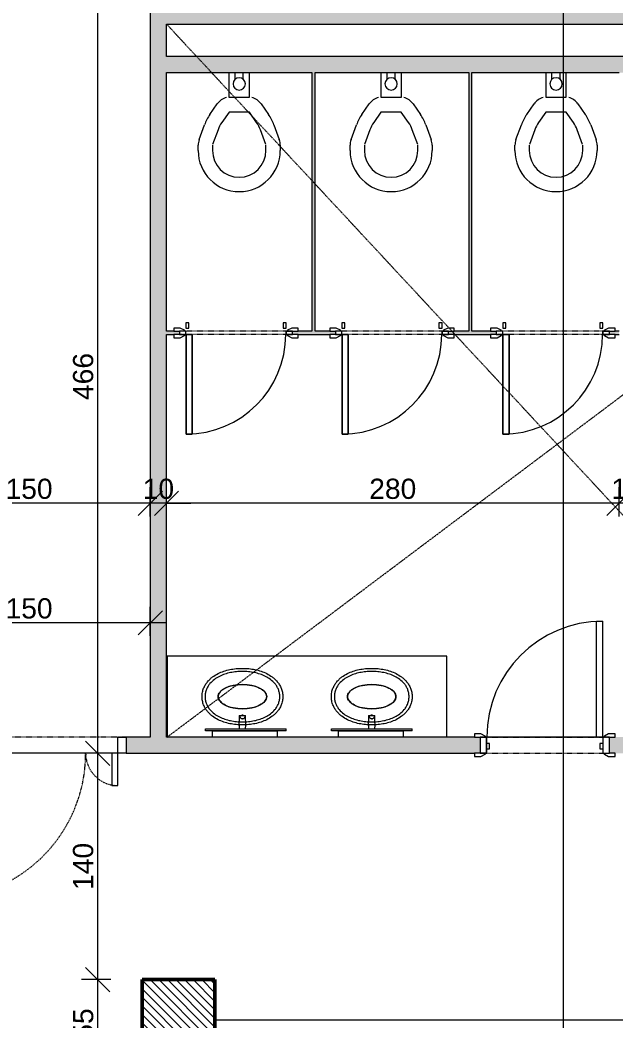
# Model space of a CAD drawing. Header units: centimetres. Extents: x -5566 to 5867, y -120 to 4683.
# Drawn here: x -4486 to -4118, y 2590 to 3209 of the extents above; entities that cross this region are included whole.
import ezdxf

# ---------------------------------------------------------------- set-up
doc = ezdxf.new("R2010")
doc.units = ezdxf.units.CM
doc.linetypes.add('Dash', pattern=[0.6, 0.3, -0.3])
doc.linetypes.add('Hidden_2', pattern=[0.6, 0.4, -0.2])
for name, color, linetype, lineweight in [('A-ANNO-DIMS', 211, 'Continuous', 5), ('A-DOOR', 31, 'Continuous', 13), ('A-DOOR-FRAM', 31, 'Continuous', 15), ('A-DOOR-HDLN', 31, 'Dash', 15), ('A-FLOR', 192, 'Continuous', 13), ('A-FLOR-OVHD', 1, 'Hidden_2', 18), ('A-GENM', 13, 'Continuous', 13), ('A-WALL-PATT', 111, 'Continuous', 20), ('I-WALL', 2, 'Continuous', 13), ('P-SANR-FIXT', 6, 'Continuous', 13), ('Q-SPCQ', 91, 'Continuous', 13), ('S-COLS', 52, 'Continuous', 13)]:
    doc.layers.add(name, color=color, linetype=linetype, lineweight=lineweight)
doc.styles.add('Arial', font='arial.ttf', dxfattribs={"height": 12.5})
doc.dimstyles.new('100_200_2_5mm_Arial_cm', dxfattribs={"dimscale": 30.48, "dimtxt": 12.753242, "dimasz": 0.492126, "dimexe": 0.328084, "dimexo": 0.0625, "dimgap": 0.082021, "dimtad": 1, "dimdec": 0, "dimzin": 0, "dimdsep": 46, "dimtxsty": 'Arial', "dimblk1": 'OBLIQUE', "dimblk2": 'OBLIQUE', "dimsah": 1, "dimcen": 0.09, "dimdle": 0.328084, "dimazin": 0, "dimtfac": 1, "dimtdec": 4, "dimtix": 1, "dimtmove": 0, "dimatfit": 3, "dimfxl": 0.328084, "dimfxlon": 1, "dimtvp": 1, "dimtolj": 1, "dimtzin": 0, "dimlwd": 15, "dimlwe": 15, "dimarcsym": 2})
doc.dimstyles.new('200_100_2_5mm_Arial_cm___OpenHeight', dxfattribs={"dimscale": 30.48, "dimtxt": 12.753242, "dimasz": 0.492126, "dimexe": 0.328084, "dimexo": 0.0625, "dimgap": 0.082021, "dimtad": 1, "dimdec": 0, "dimzin": 0, "dimdsep": 46, "dimtxsty": 'Arial', "dimblk1": 'OBLIQUE', "dimblk2": 'OBLIQUE', "dimsah": 1, "dimcen": 0.09, "dimdle": 0.328084, "dimazin": 0, "dimtfac": 1, "dimtdec": 4, "dimtix": 1, "dimtmove": 0, "dimatfit": 3, "dimfxl": 0.328084, "dimfxlon": 1, "dimtvp": 1, "dimtolj": 1, "dimtzin": 0, "dimlwd": 18, "dimlwe": 18, "dimarcsym": 2})

# ---------------------------------------------------------------- blocks, each defined once
blk = doc.blocks.new('AR_Structural_Columns_Concrete_Rec - 450 x 450mm-V6-Level _9_00')
at = {"layer": 'S-COLS'}
h = blk.add_hatch(dxfattribs=at)
h.set_pattern_fill('FP_9', color=8, style=0, pattern_type=2)
h.set_pattern_definition([(315, (-597.5, 1597.5), (2.6516504, 2.6516504), [])])
h.paths.add_polyline_path([(-22.5, -2.5), (-22.5, -22.5), (22.5, -22.5), (22.5, 22.5), (-22.5, 22.5)], flags=0)
at = {"layer": 'S-COLS', "lineweight": 50}
for p, q in [((22.5, 22.5), (-22.5, 22.5)), ((-22.5, 22.5), (-22.5, -22.5)), ((22.5, -22.5), (22.5, 22.5)), ((-22.5, -22.5), (22.5, -22.5))]:
    blk.add_line(p, q, dxfattribs=at)
blk = doc.blocks.new('AR_PLM_HungToilet_Handicapped _wall_ - Type 1-1286649-Level _9_00')
at = {"layer": 'P-SANR-FIXT'}
for p, q in [((79.86, -5), (79.86, -20.28)), ((83.67, -9.21), (83.67, -5)), ((88.75, -9.21), (88.75, -5)), ((92.56, -20.28), (92.56, -5)), ((68.13, -30.85), (72.64, -24.4)), ((79.86, -20.28), (92.56, -20.28)), ((99.78, -24.4), (104.29, -30.85)), ((79.93, -29.5), (75.41, -35.95)), ((92.5, -29.5), (79.93, -29.5)), ((97.01, -35.95), (92.5, -29.5)), ((61.42, -46.5), (64.76, -37.32)), ((73.12, -40.36), (69.78, -49.54)), ((102.64, -49.54), (99.3, -40.36)), ((107.66, -37.32), (111, -46.5)), ((60.81, -53.26), (60.81, -49.97)), ((69.7, -49.97), (69.7, -53.26)), ((102.72, -53.26), (102.72, -49.97)), ((111.61, -49.97), (111.61, -53.26))]:
    blk.add_line(p, q, dxfattribs=at)
for centre, radius, start, end in [((86.21, -12.05), 3.81, 0, 180), ((86.21, -12.05), 3.81, 180, 0), ((80.97, -30.23), 10.16, 105, 145), ((91.46, -30.23), 10.16, 35, 75), ((91.02, -46.87), 27.94, 145, 160), ((81.4, -46.87), 27.94, 20, 35), ((91.02, -46.87), 19.05, 145, 160), ((81.4, -46.87), 19.05, 20, 35), ((70.97, -49.97), 10.16, 160, 180), ((101.45, -49.97), 10.16, 0, 20), ((86.21, -53.26), 25.4, 180, 270), ((86.21, -53.26), 16.51, 180, 270), ((86.21, -53.26), 16.51, 270, 360), ((86.21, -53.26), 25.4, 270, 360)]:
    blk.add_arc(centre, radius, start, end, dxfattribs=at)
blk = doc.blocks.new('AR_Int_Wood_Single_Louvers - W70H210-1247800-Level _9_00')
at = {"layer": 'A-DOOR'}
for p, q in [((27, 62.6), (27, 1)), ((30.8, 62.6), (27, 62.6)), ((30.8, 1), (30.8, 62.6)), ((27, 1), (30.8, 1))]:
    blk.add_line(p, q, dxfattribs=at)
at = {"layer": 'A-DOOR', "lineweight": 15}
for p, q in [((27, 1), (27, 62.6)), ((27, 62.6), (30.8, 62.6)), ((30.8, 62.6), (30.8, 1)), ((-35, 1), (-31, 1)), ((-31, 1), (-31, -1)), ((30.8, 1), (27, 1)), ((31, 1), (31, -1)), ((35, 1), (31, 1)), ((-31, -1), (-35, -1)), ((31, -1), (35, -1))]:
    blk.add_line(p, q, dxfattribs=at)
at = {"layer": 'A-DOOR'}
blk.add_arc((30.8, 1), 61.6, 90, 180, dxfattribs=at)
at = {"layer": 'A-DOOR-FRAM'}
for p, q in [((-34.5, 3), (-38.5, 3)), ((-38.5, 3), (-38.5, 1)), ((-38.5, 1), (-35, 1)), ((-31.9, 1.6), (-34.5, 3)), ((34.5, 3), (31.9, 1.6)), ((38.5, 3), (34.5, 3)), ((35, 1), (38.5, 1)), ((38.5, 1), (38.5, 3)), ((-38.5, -1), (-38.5, -3)), ((-35, -1), (-38.5, -1)), ((-38.5, -3), (-34.5, -3)), ((-34.5, -3), (-31.9, -1.6)), ((-29.1, -3), (-31, -3)), ((-31, -3), (-31, -6.2)), ((-29.1, -6.2), (-29.1, -3)), ((31, -3), (29.1, -3)), ((29.1, -3), (29.1, -6.2)), ((31, -6.2), (31, -3)), ((31.9, -1.6), (34.5, -3)), ((34.5, -3), (38.5, -3)), ((38.5, -1), (35, -1)), ((38.5, -3), (38.5, -1)), ((-31, -6.2), (-29.1, -6.2)), ((29.1, -6.2), (31, -6.2))]:
    blk.add_line(p, q, dxfattribs=at)
at = {"layer": 'A-DOOR-FRAM', "lineweight": 13}
for p, q in [((-31, 1), (-35, 1)), ((-35, 1), (-35, -1)), ((-31, -1), (-31, 1)), ((35, 1), (31, 1)), ((31, 1), (31, -1)), ((35, -1), (35, 1)), ((-35, -1), (-31, -1)), ((31, -1), (35, -1))]:
    blk.add_line(p, q, dxfattribs=at)
at = {"layer": 'A-DOOR-FRAM'}
for centre, start, end in [((-32.3, 0.9), 7.12502, 60.25512), ((32.3, 0.9), 119.74488, 172.87498), ((-32.3, -0.9), 299.74488, 352.87498), ((32.3, -0.9), 187.12502, 240.25512)]:
    blk.add_arc(centre, 0.806, start, end, dxfattribs=at)
at = {"layer": 'A-DOOR-HDLN'}
for p, q in [((-35, 1), (35, 1)), ((-35, -1), (35, -1))]:
    blk.add_line(p, q, dxfattribs=at)
blk = doc.blocks.new('AR_PLM_Basin_Prm _wall_ - Type 1-V33-Level _9_00')
at = {"layer": 'P-SANR-FIXT'}
for p, q in [((-87.61, -5), (-87.61, -55)), ((85.42, -55), (85.42, -5)), ((-87.61, -55), (85.42, -55))]:
    blk.add_line(p, q, dxfattribs=at)
blk = doc.blocks.new('AR_PlumFix_Tap - type 1-1295270-Level _9_00')
at = {"layer": 'A-GENM'}
for p, q in [((-1.9, -0.76), (-1.86, 1.89)), ((-1.83, 5.4), (2.14, 5.4)), ((-0.31, 5.58), (-0.31, 5.4)), ((0.35, 3.29), (-0.03, 3.29)), ((0.63, 5.4), (0.63, 5.58)), ((2.21, -0.7), (2.17, 1.89)), ((-1.9, -0.76), (-1.79, -2.9)), ((2.1, -2.9), (2.21, -0.7))]:
    blk.add_line(p, q, dxfattribs=at)
for centre, major_axis, ratio, start_param, end_param in [((-1.82, 5.15), (0.04, 4.42), 0.001757, 1.514599, 2.40008), ((2.99, 5.89), (4.89, 0), 0.707414, 3.359065, 3.934606), ((130.33, 8.38), (132.17, 0), 0.707414, 3.173465, 3.176444), ((0.17, 3.96), (0.972, 0), 0.707414, 4.037321, 4.500689), ((-0.22, 5.56), (0.0917, 0), 0.707107, 1.677599, 2.926161), ((0.16, 4.46), (1.69, 0), 0.707107, 1.337672, 1.80392), ((0.15, 3.96), (0.972, 0), 0.707414, 4.924089, 5.386869), ((0.54, 5.56), (0.0917, 0), 0.707107, 0.215432, 1.463994), ((-2.66, 5.89), (4.87, 0), 0.707414, 5.489365, 6.058873), ((-130, 8.38), (132.17, 0), 0.707414, 6.248334, 6.251313), ((2.13, 5.15), (-0.04, 4.42), 0.001755, 3.883105, 4.768586)]:
    blk.add_ellipse(centre, major_axis=major_axis, ratio=ratio, start_param=start_param, end_param=end_param, dxfattribs=at)
blk = doc.blocks.new('AR_PlumFix_Basin_Elliptic - L50W35-1295271-Level _9_00')
at = {"layer": 'P-SANR-FIXT', "flags": 128}
for points in [[(0, 7.5), (-2.93, 7.36), (-5.74, 6.93), (-8.33, 6.24), (-10.61, 5.3), (-12.47, 4.17), (-13.86, 2.87), (-14.71, 1.46), (-15, 0)], [(15, 0), (14.71, 1.46), (13.86, 2.87), (12.47, 4.17), (10.61, 5.3), (8.33, 6.24), (5.74, 6.93), (2.93, 7.36), (0, 7.5)], [(-15, 0), (-14.71, -1.46), (-13.86, -2.87), (-12.47, -4.17), (-10.61, -5.3), (-8.33, -6.24), (-5.74, -6.93), (-2.93, -7.36), (0, -7.5)], [(0, -7.5), (2.93, -7.36), (5.74, -6.93), (8.33, -6.24), (10.61, -5.3), (12.47, -4.17), (13.86, -2.87), (14.71, -1.46), (15, 0)]]:
    blk.add_lwpolyline(points, dxfattribs=at)
at = {"layer": 'P-SANR-FIXT'}
for points, knots in [([(-25, 0), (-25, 0.9), (-24.82, 2.7), (-24.06, 5.21), (-22.94, 7.42), (-21.58, 9.3), (-20.08, 10.88), (-17.94, 12.65), (-15.11, 14.34), (-11.53, 15.8), (-7.79, 16.79), (-3.93, 17.37), (-1.31, 17.5), (0, 17.5)], [3.141593, 3.141593, 3.141593, 3.141593, 3.239767, 3.337942, 3.436117, 3.534292, 3.632467, 3.730641, 3.926991, 4.12334, 4.31969, 4.516039, 4.712389, 4.712389, 4.712389, 4.712389]), ([(0, 15.6), (-1.25, 15.6), (-3.74, 15.47), (-7.41, 14.92), (-10.93, 13.98), (-14.27, 12.63), (-17.37, 10.77), (-19.72, 8.63), (-21.31, 6.42), (-22.29, 4.5), (-22.94, 2.33), (-23.1, 0.78), (-23.1, 0)], [-4.712389, -4.712389, -4.712389, -4.712389, -4.516039, -4.31969, -4.12334, -3.926991, -3.730641, -3.534292, -3.436117, -3.337942, -3.239767, -3.141593, -3.141593, -3.141593, -3.141593]), ([(0, 17.5), (1.31, 17.5), (3.93, 17.37), (7.79, 16.79), (11.53, 15.8), (15.11, 14.34), (17.94, 12.65), (20.08, 10.88), (21.58, 9.3), (22.94, 7.42), (24.06, 5.21), (24.82, 2.7), (25, 0.9), (25, 0)], [1.570796, 1.570796, 1.570796, 1.570796, 1.767146, 1.963495, 2.159845, 2.356194, 2.552544, 2.650719, 2.748894, 2.847068, 2.945243, 3.043418, 3.141593, 3.141593, 3.141593, 3.141593]), ([(23.1, 0), (23.1, 0.78), (22.94, 2.33), (22.29, 4.5), (21.31, 6.42), (19.72, 8.63), (17.37, 10.77), (14.27, 12.63), (10.93, 13.98), (7.41, 14.92), (3.74, 15.47), (1.25, 15.6), (0, 15.6)], [-3.141593, -3.141593, -3.141593, -3.141593, -3.043418, -2.945243, -2.847068, -2.748894, -2.552544, -2.356194, -2.159845, -1.963495, -1.767146, -1.570796, -1.570796, -1.570796, -1.570796]), ([(0, -15.6), (1.25, -15.6), (3.74, -15.47), (7.41, -14.92), (10.93, -13.98), (14.27, -12.63), (17.37, -10.77), (19.72, -8.63), (21.31, -6.42), (22.29, -4.5), (22.94, -2.33), (23.1, -0.78), (23.1, 0)], [-4.712389, -4.712389, -4.712389, -4.712389, -4.516039, -4.31969, -4.12334, -3.926991, -3.730641, -3.534292, -3.436117, -3.337942, -3.239767, -3.141593, -3.141593, -3.141593, -3.141593]), ([(25, 0), (25, -0.9), (24.82, -2.7), (24.06, -5.21), (22.94, -7.42), (21.58, -9.3), (20.08, -10.88), (17.94, -12.65), (15.11, -14.34), (11.53, -15.8), (7.79, -16.79), (3.93, -17.37), (1.31, -17.5), (0, -17.5)], [3.141593, 3.141593, 3.141593, 3.141593, 3.239767, 3.337942, 3.436117, 3.534292, 3.632467, 3.730641, 3.926991, 4.12334, 4.31969, 4.516039, 4.712389, 4.712389, 4.712389, 4.712389]), ([(0, -17.5), (-1.31, -17.5), (-3.93, -17.37), (-7.79, -16.79), (-11.53, -15.8), (-15.11, -14.34), (-17.94, -12.65), (-20.08, -10.88), (-21.58, -9.3), (-22.94, -7.42), (-24.06, -5.21), (-24.82, -2.7), (-25, -0.9), (-25, 0)], [1.570796, 1.570796, 1.570796, 1.570796, 1.767146, 1.963495, 2.159845, 2.356194, 2.552544, 2.650719, 2.748894, 2.847068, 2.945243, 3.043418, 3.141593, 3.141593, 3.141593, 3.141593]), ([(-23.1, 0), (-23.1, -0.78), (-22.94, -2.33), (-22.29, -4.5), (-21.31, -6.42), (-19.72, -8.63), (-17.37, -10.77), (-14.27, -12.63), (-10.93, -13.98), (-7.41, -14.92), (-3.74, -15.47), (-1.25, -15.6), (0, -15.6)], [-3.141593, -3.141593, -3.141593, -3.141593, -3.043418, -2.945243, -2.847068, -2.748894, -2.552544, -2.356194, -2.159845, -1.963495, -1.767146, -1.570796, -1.570796, -1.570796, -1.570796])]:
    blk.add_open_spline(points, degree=3, knots=knots, dxfattribs=at)
for points in [[(-15, 0), (-15, 0.98), (-14.22, 2.94), (-10.88, 5.44), (-5.89, 7.11), (-1.96, 7.5), (0, 7.5)], [(0, 7.5), (1.96, 7.5), (5.89, 7.11), (10.88, 5.44), (14.22, 2.94), (15, 0.98), (15, 0)], [(0, -7.5), (-1.96, -7.5), (-5.89, -7.11), (-10.88, -5.44), (-14.22, -2.94), (-15, -0.98), (-15, 0)], [(15, 0), (15, -0.98), (14.22, -2.94), (10.88, -5.44), (5.89, -7.11), (1.96, -7.5), (0, -7.5)]]:
    blk.add_open_spline(points, degree=3, dxfattribs=at)
blk = doc.blocks.new('AR_Int_Wood_Single - W80H210-1309453-Level _9_00')
at = {"layer": 'A-DOOR', "lineweight": 15}
for p, q in [((32, 5), (32, 76.6)), ((32, 76.6), (35.8, 76.6)), ((35.8, 76.6), (35.8, 5)), ((-40, 5), (-36, 5)), ((-36, 5), (-36, -5)), ((35.8, 5), (32, 5)), ((36, 5), (36, -5)), ((40, 5), (36, 5)), ((-36, -5), (-40, -5)), ((36, -5), (40, -5))]:
    blk.add_line(p, q, dxfattribs=at)
at = {"layer": 'A-DOOR'}
blk.add_arc((35.8, 5), 71.6, 90, 180, dxfattribs=at)
at = {"layer": 'A-DOOR-FRAM'}
for p, q in [((-39.5, 7), (-43.5, 7)), ((-43.5, 7), (-43.5, 5)), ((-36.9, 5.6), (-39.5, 7)), ((39.5, 7), (36.9, 5.6)), ((43.5, 7), (39.5, 7)), ((43.5, 5), (43.5, 7)), ((-43.5, 5), (-40, 5)), ((-34.1, 1), (-36, 1)), ((-34.1, -2.2), (-34.1, 1)), ((36, 1), (34.1, 1)), ((34.1, 1), (34.1, -2.2)), ((40, 5), (43.5, 5)), ((-43.5, -5), (-43.5, -7)), ((-40, -5), (-43.5, -5)), ((-39.5, -7), (-36.9, -5.6)), ((-36, -2.2), (-34.1, -2.2)), ((34.1, -2.2), (36, -2.2)), ((36.9, -5.6), (39.5, -7)), ((43.5, -5), (40, -5)), ((43.5, -7), (43.5, -5)), ((-43.5, -7), (-39.5, -7)), ((39.5, -7), (43.5, -7))]:
    blk.add_line(p, q, dxfattribs=at)
at = {"layer": 'A-DOOR-FRAM', "lineweight": 13}
for p, q in [((-36, 5), (-40, 5)), ((-40, 5), (-40, -5)), ((-36, -5), (-36, 5)), ((40, 5), (36, 5)), ((36, 5), (36, -5)), ((40, -5), (40, 5)), ((-40, -5), (-36, -5)), ((36, -5), (40, -5))]:
    blk.add_line(p, q, dxfattribs=at)
at = {"layer": 'A-DOOR-FRAM'}
for centre, start, end in [((-37.3, 4.9), 7.12502, 60.25512), ((37.3, 4.9), 119.74488, 172.87498), ((-37.3, -4.9), 299.74488, 352.87498), ((37.3, -4.9), 187.12502, 240.25512)]:
    blk.add_arc(centre, 0.806, start, end, dxfattribs=at)
at = {"layer": 'A-DOOR-HDLN'}
for p, q in [((-40, 5), (40, 5)), ((-40, -5), (40, -5))]:
    blk.add_line(p, q, dxfattribs=at)
blk = doc.blocks.new('AR_SPC_ Mirror _wall_ - Type 1-856777-Level _9_00')
at = {"layer": 'Q-SPCQ'}
for p, q in [((-19.62, 2.73), (20.83, 2.73)), ((-19.62, 2.73), (-19.62, -1.08)), ((20.83, -1.08), (20.83, 2.73)), ((-25, -1.08), (25, -1.08)), ((-25, -1.08), (-25, -2.35)), ((25, -2.35), (-25, -2.35)), ((20.83, -1.08), (-19.62, -1.08)), ((25, -1.08), (25, -2.35))]:
    blk.add_line(p, q, dxfattribs=at)
blk = doc.blocks.new('AR_Ext_Alum_Dbl_Hinge - W120H210-1637732-Level _9_00')
at = {"layer": 'A-DOOR', "lineweight": 15}
for p, q in [((51.2, 5), (51.2, 95)), ((51.2, 95), (55, 95)), ((55, 95), (55, 5)), ((-51.2, 25), (-55, 25)), ((-55, 25), (-55, 5)), ((-51.2, 5), (-51.2, 25)), ((55, 5), (51.2, 5))]:
    blk.add_line(p, q, dxfattribs=at)
at = {"layer": 'A-DOOR'}
for p, q in [((-60, 5), (-55, 5)), ((-55, 5), (-55, -5)), ((-55, -5), (-60, -5))]:
    blk.add_line(p, q, dxfattribs=at)
at = {"layer": 'A-DOOR', "linetype": 'Dash'}
for centre, radius, start, end in [((55, 5), 90, 90, 180), ((-55, 5), 20, 0, 90)]:
    blk.add_arc(centre, radius, start, end, dxfattribs=at)
at = {"layer": 'A-DOOR-FRAM', "lineweight": 13}
blk.add_line((-55, 5), (55, 5), dxfattribs=at)
at = {"layer": 'A-DOOR-FRAM'}
for p, q in [((55, -5), (55, 5)), ((55, 5), (60, 5)), ((60, -5), (55, -5))]:
    blk.add_line(p, q, dxfattribs=at)
at = {"layer": 'A-DOOR-HDLN'}
for p, q in [((-60, 5), (60, 5)), ((-60, -5), (60, -5))]:
    blk.add_line(p, q, dxfattribs=at)
blk = doc.blocks.new('_Oblique')
at = {"color": 0, "linetype": 'ByBlock', "lineweight": -2}
blk.add_line((-0.5, -0.5), (0.5, 0.5), dxfattribs=at)
blk = doc.blocks.new('DIMBLOCK16-Level _9_00')
at = {"layer": 'A-ANNO-DIMS', "color": 0, "lineweight": 15, "transparency": 16777216}
for p, q in [((-4555, 2828.02), (-4555, 2846.12)), ((-4405, 2828.02), (-4405, 2846.12)), ((-4395, 2836.12), (-4565, 2836.12))]:
    blk.add_line(p, q, dxfattribs=at)
at = {"layer": 'Defpoints', "color": 0, "transparency": 16777216}
for p in [(-4555, 2836.12), (-4555, 2826.12), (-4405, 2826.12)]:
    blk.add_point(p, dxfattribs=at)
at = {"layer": 'A-ANNO-DIMS', "color": 0, "lineweight": 15, "transparency": 16777216, "xscale": 15, "yscale": 15, "zscale": 15, "rotation": 180}
blk.add_blockref('_Oblique', (-4555, 2836.12), dxfattribs=at)
at = {"layer": 'A-ANNO-DIMS', "color": 0, "lineweight": 15, "transparency": 16777216, "xscale": 15, "yscale": 15, "zscale": 15}
blk.add_blockref('_Oblique', (-4405, 2836.12), dxfattribs=at)
at = {"layer": 'A-ANNO-DIMS', "color": 0, "lineweight": 15, "transparency": 16777216, "insert": (-4480, 2845), "char_height": 12.5, "width": 34.6103, "attachment_point": 5, "style": 'Arial'}
blk.add_mtext('\\A1;150', dxfattribs=at)
blk = doc.blocks.new('DIMBLOCK40-Level _9_00')
at = {"layer": 'A-ANNO-DIMS', "color": 0, "lineweight": 15, "transparency": 16777216}
for p, q in [((-4115, 2901.98), (-4115, 2920.08)), ((-4105, 2901.98), (-4105, 2920.08)), ((-4115, 2910.08), (-4130, 2910.08)), ((-4105, 2910.08), (-4115, 2910.08)), ((-4105, 2910.08), (-4090, 2910.08))]:
    blk.add_line(p, q, dxfattribs=at)
at = {"layer": 'Defpoints', "color": 0, "transparency": 16777216}
for p in [(-4115, 2910.08), (-4115, 2900.08), (-4105, 2900.08)]:
    blk.add_point(p, dxfattribs=at)
at = {"layer": 'A-ANNO-DIMS', "color": 0, "lineweight": 15, "transparency": 16777216, "xscale": 15, "yscale": 15, "zscale": 15}
blk.add_blockref('_Oblique', (-4115, 2910.08), dxfattribs=at)
at = {"layer": 'A-ANNO-DIMS', "color": 0, "lineweight": 15, "transparency": 16777216, "xscale": 15, "yscale": 15, "zscale": 15, "rotation": 180}
blk.add_blockref('_Oblique', (-4105, 2910.08), dxfattribs=at)
at = {"layer": 'A-ANNO-DIMS', "color": 0, "lineweight": 15, "transparency": 16777216, "insert": (-4110, 2918.96), "char_height": 12.5, "width": 23.0736, "attachment_point": 5, "style": 'Arial'}
blk.add_mtext('\\A1;10', dxfattribs=at)
blk = doc.blocks.new('DIMBLOCK41-Level _9_00')
at = {"layer": 'A-ANNO-DIMS', "color": 0, "lineweight": 15, "transparency": 16777216}
for p, q in [((-4395, 2901.98), (-4395, 2920.08)), ((-4115, 2901.98), (-4115, 2920.08)), ((-4105, 2910.08), (-4405, 2910.08))]:
    blk.add_line(p, q, dxfattribs=at)
at = {"layer": 'Defpoints', "color": 0, "transparency": 16777216}
for p in [(-4395, 2910.08), (-4395, 2900.08), (-4115, 2900.08)]:
    blk.add_point(p, dxfattribs=at)
at = {"layer": 'A-ANNO-DIMS', "color": 0, "lineweight": 15, "transparency": 16777216, "xscale": 15, "yscale": 15, "zscale": 15, "rotation": 180}
blk.add_blockref('_Oblique', (-4395, 2910.08), dxfattribs=at)
at = {"layer": 'A-ANNO-DIMS', "color": 0, "lineweight": 15, "transparency": 16777216, "xscale": 15, "yscale": 15, "zscale": 15}
blk.add_blockref('_Oblique', (-4115, 2910.08), dxfattribs=at)
at = {"layer": 'A-ANNO-DIMS', "color": 0, "lineweight": 15, "transparency": 16777216, "insert": (-4255, 2918.96), "char_height": 12.5, "width": 34.6103, "attachment_point": 5, "style": 'Arial'}
blk.add_mtext('\\A1;280', dxfattribs=at)
blk = doc.blocks.new('DIMBLOCK42-Level _9_00')
at = {"layer": 'A-ANNO-DIMS', "color": 0, "lineweight": 15, "transparency": 16777216}
for p, q in [((-4405, 2901.98), (-4405, 2920.08)), ((-4395, 2901.98), (-4395, 2920.08)), ((-4405, 2910.08), (-4420, 2910.08)), ((-4395, 2910.08), (-4405, 2910.08)), ((-4395, 2910.08), (-4380, 2910.08))]:
    blk.add_line(p, q, dxfattribs=at)
at = {"layer": 'Defpoints', "color": 0, "transparency": 16777216}
for p in [(-4405, 2910.08), (-4405, 2900.08), (-4395, 2900.08)]:
    blk.add_point(p, dxfattribs=at)
at = {"layer": 'A-ANNO-DIMS', "color": 0, "lineweight": 15, "transparency": 16777216, "xscale": 15, "yscale": 15, "zscale": 15}
blk.add_blockref('_Oblique', (-4405, 2910.08), dxfattribs=at)
at = {"layer": 'A-ANNO-DIMS', "color": 0, "lineweight": 15, "transparency": 16777216, "xscale": 15, "yscale": 15, "zscale": 15, "rotation": 180}
blk.add_blockref('_Oblique', (-4395, 2910.08), dxfattribs=at)
at = {"layer": 'A-ANNO-DIMS', "color": 0, "lineweight": 15, "transparency": 16777216, "insert": (-4400, 2918.96), "char_height": 12.5, "width": 23.0736, "attachment_point": 5, "style": 'Arial'}
blk.add_mtext('\\A1;10', dxfattribs=at)
blk = doc.blocks.new('DIMBLOCK43-Level _9_00')
at = {"layer": 'A-ANNO-DIMS', "color": 0, "lineweight": 15, "transparency": 16777216}
for p, q in [((-4555, 2901.98), (-4555, 2920.08)), ((-4405, 2901.98), (-4405, 2920.08)), ((-4395, 2910.08), (-4565, 2910.08))]:
    blk.add_line(p, q, dxfattribs=at)
at = {"layer": 'Defpoints', "color": 0, "transparency": 16777216}
for p in [(-4555, 2910.08), (-4555, 2900.08), (-4405, 2900.08)]:
    blk.add_point(p, dxfattribs=at)
at = {"layer": 'A-ANNO-DIMS', "color": 0, "lineweight": 15, "transparency": 16777216, "xscale": 15, "yscale": 15, "zscale": 15, "rotation": 180}
blk.add_blockref('_Oblique', (-4555, 2910.08), dxfattribs=at)
at = {"layer": 'A-ANNO-DIMS', "color": 0, "lineweight": 15, "transparency": 16777216, "xscale": 15, "yscale": 15, "zscale": 15}
blk.add_blockref('_Oblique', (-4405, 2910.08), dxfattribs=at)
at = {"layer": 'A-ANNO-DIMS', "color": 0, "lineweight": 15, "transparency": 16777216, "insert": (-4480, 2918.96), "char_height": 12.5, "width": 34.6103, "attachment_point": 5, "style": 'Arial'}
blk.add_mtext('\\A1;150', dxfattribs=at)
blk = doc.blocks.new('DIMBLOCK148-Level _9_00')
at = {"layer": 'A-ANNO-DIMS', "color": 0, "lineweight": 18, "transparency": 16777216}
for p, q in [((-4437.62, 3231.49), (-4437.62, 2745.49)), ((-4429.52, 3221.49), (-4447.62, 3221.49)), ((-4429.52, 2755.49), (-4447.62, 2755.49))]:
    blk.add_line(p, q, dxfattribs=at)
at = {"layer": 'Defpoints', "color": 0, "transparency": 16777216}
for p in [(-4427.62, 3221.49), (-4437.62, 2755.49), (-4427.62, 2755.49)]:
    blk.add_point(p, dxfattribs=at)
at = {"layer": 'A-ANNO-DIMS', "color": 0, "lineweight": 18, "transparency": 16777216, "xscale": 15, "yscale": 15, "zscale": 15}
for p, rotation in [((-4437.62, 3221.49), 90), ((-4437.62, 2755.49), 270)]:
    blk.add_blockref('_Oblique', p, dxfattribs=dict(at, rotation=rotation))
at = {"layer": 'A-ANNO-DIMS', "color": 0, "lineweight": 18, "transparency": 16777216, "insert": (-4446.5, 2988.49), "char_height": 12.5, "width": 34.6103, "attachment_point": 5, "rotation": 90, "style": 'Arial'}
blk.add_mtext('\\A1;466', dxfattribs=at)
blk = doc.blocks.new('DIMBLOCK149-Level _9_00')
at = {"layer": 'A-ANNO-DIMS', "color": 0, "lineweight": 18, "transparency": 16777216}
for p, q in [((-4437.62, 2765.49), (-4437.62, 2605.49)), ((-4429.52, 2755.49), (-4447.62, 2755.49)), ((-4429.52, 2615.49), (-4447.62, 2615.49))]:
    blk.add_line(p, q, dxfattribs=at)
at = {"layer": 'Defpoints', "color": 0, "transparency": 16777216}
for p in [(-4427.62, 2755.49), (-4437.62, 2615.49), (-4427.62, 2615.49)]:
    blk.add_point(p, dxfattribs=at)
at = {"layer": 'A-ANNO-DIMS', "color": 0, "lineweight": 18, "transparency": 16777216, "xscale": 15, "yscale": 15, "zscale": 15}
for p, rotation in [((-4437.62, 2755.49), 90), ((-4437.62, 2615.49), 270)]:
    blk.add_blockref('_Oblique', p, dxfattribs=dict(at, rotation=rotation))
at = {"layer": 'A-ANNO-DIMS', "color": 0, "lineweight": 18, "transparency": 16777216, "insert": (-4446.5, 2685.49), "char_height": 12.5, "width": 34.6103, "attachment_point": 5, "rotation": 90, "style": 'Arial'}
blk.add_mtext('\\A1;140', dxfattribs=at)
blk = doc.blocks.new('DIMBLOCK150-Level _9_00')
at = {"layer": 'A-ANNO-DIMS', "color": 0, "lineweight": 18, "transparency": 16777216}
for p, q in [((-4437.62, 2625.49), (-4437.62, 2550.49)), ((-4429.52, 2615.49), (-4447.62, 2615.49)), ((-4429.52, 2560.49), (-4447.62, 2560.49))]:
    blk.add_line(p, q, dxfattribs=at)
at = {"layer": 'Defpoints', "color": 0, "transparency": 16777216}
for p in [(-4427.62, 2615.49), (-4437.62, 2560.49), (-4427.62, 2560.49)]:
    blk.add_point(p, dxfattribs=at)
at = {"layer": 'A-ANNO-DIMS', "color": 0, "lineweight": 18, "transparency": 16777216, "xscale": 15, "yscale": 15, "zscale": 15}
for p, rotation in [((-4437.62, 2615.49), 90), ((-4437.62, 2560.49), 270)]:
    blk.add_blockref('_Oblique', p, dxfattribs=dict(at, rotation=rotation))
at = {"layer": 'A-ANNO-DIMS', "color": 0, "lineweight": 18, "transparency": 16777216, "insert": (-4446.47, 2587.99), "char_height": 12.5, "width": 23.0736, "attachment_point": 5, "rotation": 90, "style": 'Arial'}
blk.add_mtext('\\A1;55', dxfattribs=at)

msp = doc.modelspace()

# ---------------------------------------------------------------- hatches: boundary and pattern name
at = {"layer": 'A-WALL-PATT', "lineweight": 13}
h = msp.add_hatch(color=256, dxfattribs=at)
h.paths.add_polyline_path([(-4405, 3176.49), (-4405, 2765.49), (-4395, 2765.49), (-4395, 3221.49), (-4405, 3221.49), (-4405, 3186.49)], flags=0)
h.paths.add_polyline_path([(-4405, 3370.49), (-4405, 3321.49), (-4395, 3321.49), (-4395, 3370.49)], flags=0)
for points in [[(-4395, 3216.49), (-4395, 3206.49), (-3809.5, 3206.49), (-3809.5, 3216.49), (-4294.72, 3216.49)], [(-4395, 3186.49), (-4395, 3176.49), (-3809.5, 3176.49), (-3809.5, 3186.49), (-4375.95, 3186.49)], [(-4305, 3111.99), (-4305, 3016.49), (-4303, 3016.49), (-4303, 3176.49), (-4305, 3176.49), (-4305, 3147.12)], [(-4208, 3067.55), (-4208, 3016.49), (-4206, 3016.49), (-4206, 3176.49), (-4208, 3176.49), (-4208, 3147.12)]]:
    msp.add_hatch(color=256, dxfattribs=at).paths.add_polyline_path(points, flags=0)
h = msp.add_hatch(color=256, dxfattribs=at)
h.paths.add_polyline_path([(-4395, 3016.49), (-4395, 3014.49), (-4387, 3014.49), (-4387, 3016.49), (-4390.5, 3016.49)], flags=0)
h.paths.add_polyline_path([(-4317, 3014.49), (-4290.5, 3014.49), (-4290.5, 3016.49), (-4317, 3016.49)], flags=0)
h.paths.add_polyline_path([(-4220.5, 3016.49), (-4220.5, 3014.49), (-4191, 3014.49), (-4191, 3016.49), (-4217, 3016.49)], flags=0)
h.paths.add_polyline_path([(-4121, 3016.49), (-4121, 3014.49), (-4115, 3014.49), (-4115, 3016.49), (-4117.5, 3016.49)], flags=0)
h = msp.add_hatch(color=256, dxfattribs=at)
h.paths.add_polyline_path([(-4555, 2765.49), (-4555, 2755.49), (-4540, 2755.49), (-4540, 2765.49), (-4546.71, 2765.49)], flags=0)
h.paths.add_polyline_path([(-4420, 2765.49), (-4420, 2755.49), (-4201, 2755.49), (-4201, 2765.49), (-4405, 2765.49)], flags=0)
h.paths.add_polyline_path([(-4121, 2765.49), (-4121, 2755.49), (-4100, 2755.49), (-4100, 2765.49), (-4117.5, 2765.49)], flags=0)
h.paths.add_polyline_path([(-4020, 2765.49), (-4020, 2755.49), (-3985, 2755.49), (-3985, 2765.49), (-4016.5, 2765.49)], flags=0)

# ---------------------------------------------------------------- linework, layer by layer
at = {"layer": 'A-FLOR'}
msp.add_line((-4125, 2765.49), (-4197, 2765.49), dxfattribs=at)
at = {"layer": 'A-FLOR-OVHD'}
for p, q in [((-4149.5, 3415.49), (-4149.5, 2570.49)), ((-3985, 2765.49), (-4395, 3206.49)), ((-4394.51, 2765.49), (-3807, 3206.49))]:
    msp.add_line(p, q, dxfattribs=at)
at = {"layer": 'I-WALL', "lineweight": 20}
for p, q in [((-4405, 3221.49), (-4405, 2765.49)), ((-4395, 3186.49), (-4395, 3206.49)), ((-4395, 3206.49), (-3809.5, 3206.49)), ((-3809.5, 3186.49), (-4395, 3186.49)), ((-4395, 3016.49), (-4395, 3176.49)), ((-4395, 3176.49), (-4305, 3176.49)), ((-4305, 3176.49), (-4305, 3016.49)), ((-4303, 3176.49), (-4208, 3176.49)), ((-4303, 3016.49), (-4303, 3176.49)), ((-4208, 3176.49), (-4208, 3016.49)), ((-4206, 3176.49), (-4115, 3176.49)), ((-4206, 3016.49), (-4206, 3176.49)), ((-4390.5, 3016.49), (-4395, 3016.49)), ((-4395, 2765.49), (-4395, 3014.49)), ((-4395, 3014.49), (-4390.5, 3014.49)), ((-4305, 3016.49), (-4313.5, 3016.49)), ((-4313.5, 3014.49), (-4294, 3014.49)), ((-4294, 3016.49), (-4303, 3016.49)), ((-4208, 3016.49), (-4217, 3016.49)), ((-4217, 3014.49), (-4194.5, 3014.49)), ((-4194.5, 3016.49), (-4206, 3016.49)), ((-4115, 3016.49), (-4117.5, 3016.49)), ((-4117.5, 3014.49), (-4115, 3014.49)), ((-4405, 2765.49), (-4420, 2765.49)), ((-4420, 2765.49), (-4420, 2755.49)), ((-4366.77, 2765.49), (-4395, 2765.49)), ((-4288.83, 2765.49), (-4326.31, 2765.49)), ((-4204.5, 2765.49), (-4248.38, 2765.49)), ((-4420, 2755.49), (-4204.5, 2755.49)), ((-3985, 2590.49), (-4365, 2590.49))]:
    msp.add_line(p, q, dxfattribs=at)

# ---------------------------------------------------------------- block references
at = {"layer": 'A-DOOR', "rotation": 179.9999999999999}
for name, p in [('AR_Int_Wood_Single_Louvers - W70H210-1247800-Level _9_00', (-4352, 3015.49)), ('AR_Int_Wood_Single_Louvers - W70H210-1247800-Level _9_00', (-4255.5, 3015.49)), ('AR_Int_Wood_Single_Louvers - W70H210-1247800-Level _9_00', (-4156, 3015.49)), ('AR_Ext_Alum_Dbl_Hinge - W120H210-1637732-Level _9_00', (-4480, 2760.49))]:
    msp.add_blockref(name, p, dxfattribs=at)
at = {"layer": 'A-DOOR'}
msp.add_blockref('AR_Int_Wood_Single - W80H210-1309453-Level _9_00', (-4161, 2760.49), dxfattribs=at)
at = {"layer": 'P-SANR-FIXT'}
for name, p in [('AR_PLM_HungToilet_Handicapped _wall_ - Type 1-1286649-Level _9_00', (-4436.21, 3181.49)), ('AR_PLM_HungToilet_Handicapped _wall_ - Type 1-1286649-Level _9_00', (-4342.21, 3181.49)), ('AR_PLM_HungToilet_Handicapped _wall_ - Type 1-1286649-Level _9_00', (-4240.21, 3181.49)), ('AR_PlumFix_Tap - type 1-1295270-Level _9_00', (-4348.16, 2773.47)), ('AR_PlumFix_Tap - type 1-1295270-Level _9_00', (-4268.16, 2773.47))]:
    msp.add_blockref(name, p, dxfattribs=at)
at = {"layer": 'P-SANR-FIXT', "rotation": 179.9999999999999}
for name, p in [('AR_PLM_Basin_Prm _wall_ - Type 1-V33-Level _9_00', (-4309.09, 2760.49)), ('AR_PlumFix_Basin_Elliptic - L50W35-1295271-Level _9_00', (-4348, 2790.49)), ('AR_PlumFix_Basin_Elliptic - L50W35-1295271-Level _9_00', (-4268, 2790.49))]:
    msp.add_blockref(name, p, dxfattribs=at)
at = {"layer": 'Q-SPCQ', "rotation": 180}
for p in [(-4345.94, 2768.22), (-4268, 2768.22)]:
    msp.add_blockref('AR_SPC_ Mirror _wall_ - Type 1-856777-Level _9_00', p, dxfattribs=at)
at = {"layer": 'S-COLS'}
msp.add_blockref('AR_Structural_Columns_Concrete_Rec - 450 x 450mm-V6-Level _9_00', (-4387.5, 2592.99), dxfattribs=at)

# ---------------------------------------------------------------- dimensions: what is measured, and where the dimension line sits
at = {"layer": 'A-ANNO-DIMS', "lineweight": 18}
for base, p1, p2, override, picture, middle in [((-4437.62, 2755.49), (-4427.62, 3221.49), (-4427.62, 2755.49), {"dimpost": '<>', "dimfxl": 466}, 'DIMBLOCK148-Level _9_00', (-4446.5, 2988.49)), ((-4437.62, 2615.49), (-4427.62, 2755.49), (-4427.62, 2615.49), {"dimpost": '<>', "dimfxl": 140}, 'DIMBLOCK149-Level _9_00', (-4446.5, 2685.49)), ((-4437.62, 2560.49), (-4427.62, 2615.49), (-4427.62, 2560.49), {"dimpost": '<>', "dimfxl": 55}, 'DIMBLOCK150-Level _9_00', (-4446.47, 2587.99))]:
    dim = msp.add_linear_dim(base=base, p1=p1, p2=p2, angle=270, dimstyle='200_100_2_5mm_Arial_cm___OpenHeight', override=override, dxfattribs=at)
    dim.commit()
    dim.dimension.update_dxf_attribs({"geometry": picture, "text_midpoint": middle})
at = {"layer": 'A-ANNO-DIMS', "lineweight": 15}
for base, p1, p2, override, picture, middle in [((-4555, 2910.08), (-4405, 2900.08), (-4555, 2900.08), {"dimpost": '<>', "dimfxl": 150}, 'DIMBLOCK43-Level _9_00', (-4480, 2918.96)), ((-4405, 2910.08), (-4395, 2900.08), (-4405, 2900.08), {"dimpost": '<>', "dimfxl": 10}, 'DIMBLOCK42-Level _9_00', (-4400, 2918.96)), ((-4395, 2910.08), (-4115, 2900.08), (-4395, 2900.08), {"dimpost": '<>', "dimfxl": 280}, 'DIMBLOCK41-Level _9_00', (-4255, 2918.96)), ((-4115, 2910.08), (-4105, 2900.08), (-4115, 2900.08), {"dimpost": '<>', "dimfxl": 10}, 'DIMBLOCK40-Level _9_00', (-4110, 2918.96)), ((-4555, 2836.12), (-4405, 2826.12), (-4555, 2826.12), {"dimpost": '<>', "dimfxl": 150}, 'DIMBLOCK16-Level _9_00', (-4480, 2845))]:
    dim = msp.add_linear_dim(base=base, p1=p1, p2=p2, dimstyle='100_200_2_5mm_Arial_cm', override=override, dxfattribs=at)
    dim.commit()
    dim.dimension.update_dxf_attribs({"geometry": picture, "text_midpoint": middle})

doc.saveas('drawing.dxf')
